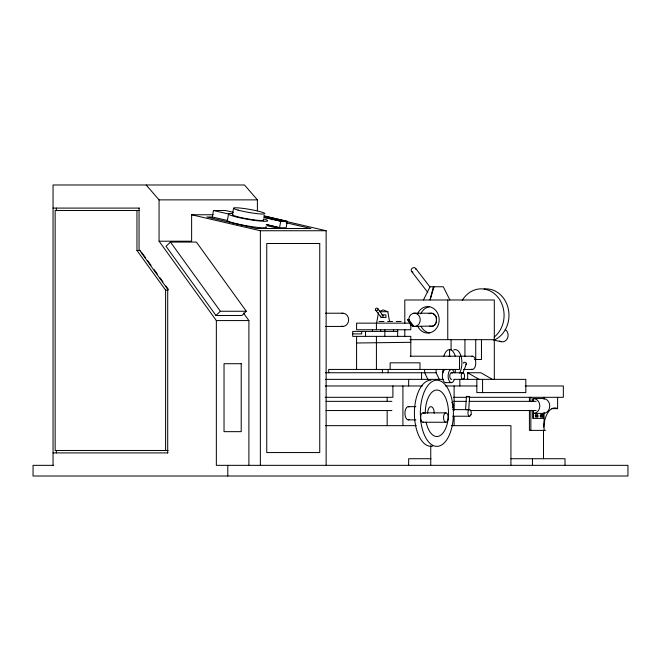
<?xml version="1.0" encoding="UTF-8"?>
<svg xmlns="http://www.w3.org/2000/svg" width="661" height="661" viewBox="0 0 661 661"><rect width="100%" height="100%" fill="white"/><g stroke="black" fill="none" stroke-linecap="round" stroke-linejoin="round"><path stroke-width="0.99" d="M469.607 396.6L468.74 409.713L467.153 409.795L465.584 409.506L466.451 396.393L469.607 396.6L466.451 396.393M286.114 222.749L310.877 228.499L256.41 228.499L206.885 216.99L212.338 216.99L213.47 210.504L225.442 210.504L233.325 212.338M265.871 226.649A19.838 1.958 9.9 0 1 249.329 226.26A19.838 1.958 9.9 0 1 227.392 220.485L228.524 214.007L213.47 210.504M232.432 214.685L233.564 208.198M272.167 219.873L272.489 218.023L267.375 218.023M279.537 227.764L280.669 221.286L287.279 221.286L286.147 227.764L279.537 227.764L266.499 224.74M376.605 323.138L378.439 312.67M433.368 286.758L430.055 299.987L434.046 286.758M542.094 415.273L542.094 416.529M462.807 373.225L466.468 363.682M459.56 373.184L459.618 373.052A1.537 0.81 21 0 1 461.494 373.052L461.733 373.184M423.445 299.987L430.055 286.758L443.283 286.758L449.901 299.987M452.554 407.705L453.735 405.367A31.695 15.847 90 0 0 451.711 402.243M535.881 415.182L535.881 416.612M537.624 416.256L537.005 416.256L537.319 415.182L537.624 416.256L536.195 416.256M170.447 242.066L166.051 246.297L215.982 315.487L241.918 315.487L246.313 311.257L196.383 242.066L170.447 242.066L220.386 311.257L246.313 311.257M215.982 315.487L220.386 311.257M465.584 409.506L468.69 409.663L452.711 409.613M379.53 311.356L383.223 309.91L387.842 311.711L389.503 321.238M428.849 313.653L431.823 313.223L433.277 313.686L435.632 315.809L436.376 317.321L436.343 322.428L434.508 325.154L433.195 326.013L412.951 326.435L407.548 319.817L409.547 319.817M429.543 313.438C438.854 311.149 438.854 328.509 429.543 326.22M410.795 342.299L356.585 343.001M146.18 184.989L159.061 199.87L257.402 199.87L257.402 210.785M53.054 208.091L139.297 208.091M139.438 210.52L55.152 210.52L55.152 450.48L168.076 450.48M159.061 199.87L159.061 241.207L191.624 241.207L191.624 214.751L213.206 214.751M268.292 224.5L266.243 224.5L279.016 227.475M191.624 214.751L260.36 230.739L326.137 230.739L326.137 465.336M136.959 210.52L136.959 250.453L140.264 250.453M136.959 250.453L165.597 290.138L168.076 290.138M379.959 311.711L387.842 311.711M325.509 313.215L342.91 313.215M413.778 313.207L430.311 313.207M381.769 317.429L386.032 317.429L385.809 314.884L381.884 314.884A1.289 1.256 -37 0 1 382.215 314.933M159.061 241.207L216.345 320.577L248.9 320.577L248.9 465.336M379.017 321.486L383.983 321.486M387.61 321.486L392.576 321.486M396.203 321.486L401.169 321.486M325.509 326.443L342.91 326.443M397.682 331.409L352.693 331.409L352.693 336.366L410.795 336.366L410.795 356.205M352.693 333.888L361.674 333.888L361.674 331.409M409.919 339.671L494.312 339.671M410.2 356.205L459.486 356.205L459.486 369.433L328.707 369.433L328.707 372.746M460.345 356.205L472.475 356.205M474.656 359.518L481.464 359.518L481.464 339.671M463.378 369.433L472.475 369.433M325.534 372.746L436.103 372.746L439.301 379.356M451.43 372.746L462.89 372.746M467.666 379.356L467.666 372.746L480.894 372.746L492.346 379.356M325.534 379.356L443.506 379.356M453.983 379.356L525.817 379.356L525.817 392.584L476.845 392.584L476.845 379.356M445.704 382.661L451.43 382.661M325.154 385.974L422.379 385.974M445.506 385.974L476.845 385.974M525.239 385.974L563.337 385.974L563.337 397.311L468.765 397.311M325.154 397.311L392.898 397.311L392.898 385.974M453.347 397.311L467.013 397.311M325.939 401.351L391.89 401.351M453.719 401.351L466.088 401.351M469.178 401.351L536.154 401.351M453.025 405.367L453.735 405.367M408.234 406.655L415.876 406.655M551.439 408.647L557.603 408.647L557.603 397.311M325.939 410.539L391.89 410.539M470.202 410.539L536.154 410.539M422.974 412.844L445.886 412.844A4.701 2.355 -90 0 1 447.927 419.9A4.701 2.355 -90 0 1 443.845 419.9A4.701 2.355 -90 0 1 445.886 412.844M532.749 401.541L532.749 398.558L543.325 398.558A7.42 6.42 90 0 1 549.745 405.978A7.42 6.42 90 0 1 543.325 413.398L533.402 413.398A7.42 6.42 90 0 0 539.83 405.978A7.42 6.42 90 0 0 533.402 398.558L533.402 401.524M540.665 415.273L542.458 415.273L542.458 416.529L540.665 416.529L540.483 415.901M536.195 415.546L537.624 415.546M452.653 416.223L469.591 416.223M408.234 419.884L415.876 419.884M422.974 422.255L445.886 422.255M325.501 425.659L416.331 425.659M451.306 425.659L510.936 425.659L510.936 465.336M545.515 430.377L529.42 430.377L529.42 410.332M53.054 452.909L167.935 452.909M431.03 458.726L408.638 458.726L408.638 465.336M510.936 458.726L565.015 458.726L565.015 465.336M53.558 465.336L33.05 465.336L33.05 476.011L627.95 476.011L627.95 465.336L216.345 465.336L216.345 320.577M407.548 319.817L409.043 319.833L413.695 326.435L412.951 326.435M494.064 340.151L500.972 341.663M264.218 215.924L287.279 221.286M263.656 215.965L285.263 220.989L280.14 220.989L264.433 217.337M272.34 218.229L276.323 219.155M278.314 219.617L284.296 221.005M286.287 221.468L326.137 230.739M263.623 217.32L280.669 221.286M267.168 225.74L279.058 228.499M212.338 216.99L227.392 220.485M467.666 372.746L479.118 379.356M257.402 199.87L244.512 184.989L53.054 184.989L53.054 465.336M415.604 268.366L429.989 287.006M411.539 271.382L427.799 292.451M377.671 308.497L382.769 315.28M375.779 310.257L380.885 317.032M243.471 313.058L248.9 320.577M141.462 252.105L145.635 257.889M147.428 260.376L151.005 265.334M153.988 269.465L157.566 274.431M159.954 277.736L162.936 281.867M165.919 285.998L168.307 289.311M427.849 379.356L424.651 372.746L424.651 369.433M544.077 397.311L544.077 399.31M544.077 412.34L544.077 430.377M543.499 430.501L543.499 458.726M543.325 413.398L543.325 418.405L532.749 418.405L532.749 410.464M533.402 410.431L533.402 418.405M532.452 458.726L532.452 465.336M530.849 397.311L530.849 401.318M530.849 410.332L530.849 430.377M529.42 397.311L529.42 401.318M494.312 379.356L494.312 299.987L404.805 299.987L404.805 323.394M482.571 379.356L482.571 392.584M475.738 339.671L475.738 359.518M464.931 339.671L464.931 356.535M459.841 379.356L459.841 385.974M455.305 369.433L455.305 372.746M454.115 385.974L454.115 410.39M454.115 416.496L454.115 425.659M451.075 339.671L451.075 349.851M443.837 356.205A13.228 6.61 -90 0 1 449.571 349.595L449.571 356.205M447.761 299.987L447.761 339.671M442.837 369.433L442.837 372.746A6.61 3.305 90 0 0 442.837 379.356A6.61 3.305 -90 0 0 446.555 382.438M436.103 369.433L436.103 372.746M430.749 445.696L430.749 465.336M421.578 372.746L421.578 379.356M419.983 369.433L419.983 362.823L390.147 362.823L390.147 369.433M408.647 379.356L408.647 385.974M404.805 329.5L404.805 336.623M402.921 385.974L402.921 425.659M397.682 329.748L397.682 336.366M393.526 329.748L393.526 331.409M388.131 369.433L388.131 372.746M387.172 397.311L387.172 401.359M387.172 410.473L387.172 425.659M384.834 329.748L384.834 336.366M382.405 369.433L382.405 372.746M380.678 329.748L380.678 331.409M376.423 323.138L376.423 329.748M376.423 336.366L376.423 369.433M372.457 329.748L372.457 331.64M365.533 331.409L365.533 336.366M356.585 336.366L356.585 369.433M260.36 230.739L260.36 465.336M227.797 465.336L227.797 476.011M167.704 452.909L167.704 289.254L139.058 249.577L139.058 208.091M165.597 290.138L165.597 450.48M56.359 208.091L56.359 210.148M56.359 450.852L56.359 452.909M543.631 427.089A22.573 11.287 90 0 1 557.603 408.647M417.479 313.892A13.228 11.452 -90 0 1 434.756 309.398A13.228 11.452 -90 0 1 435.202 329.839A13.228 11.452 -90 0 1 417.752 326.36M429.443 332.929A13.228 11.452 -90 0 1 421.057 326.36M420.784 313.892A13.228 11.452 -90 0 1 429.609 306.704M409.878 323.849A6.668 5.775 90 0 1 413.282 313.306A6.668 5.775 90 0 1 420.115 321.32A6.668 5.775 90 0 1 410.935 325.096M411.927 271.77A2.528 2.099 -37.7 0 1 412.613 267.994A2.528 2.099 -37.7 0 1 415.951 269.415M413.001 272.142A2.528 2.099 -37.7 0 1 412.423 272.026M462.237 300.416A26.457 22.912 -90 0 1 497.378 296.607A26.457 22.912 -90 0 1 494.073 337.184M484.067 288.964A26.457 22.912 90 0 1 508.433 309.596A26.457 22.912 90 0 1 493.891 340.184M505.161 329.451A6.627 5.742 90 0 1 507.384 338.465A6.627 5.742 90 0 1 499.576 341.026M263.689 218.89A19.838 1.958 9.9 0 1 261.153 221.129A19.838 1.958 9.9 0 1 234.738 216.544A19.838 1.958 9.9 0 1 232.664 213.511M263.218 219.609A15.881 1.57 9.9 0 1 247.941 218.965A15.881 1.57 9.9 0 1 232.994 214.371M541.285 416.785A1.256 0.628 90 0 1 540.442 416.86A1.256 0.628 90 0 1 540.334 415.182A1.256 0.628 90 0 1 541.161 414.819M536.327 416.785A1.256 0.628 -90 0 1 535.484 416.86A1.256 0.628 -90 0 1 535.369 415.182A1.256 0.628 -90 0 1 536.195 414.819M341.423 313.438A6.61 5.726 -90 0 1 348.636 319.833A6.61 5.726 -90 0 1 341.423 326.22M409.093 419.661A6.61 3.305 -90 0 1 404.929 413.274A6.61 3.305 -90 0 1 409.093 406.879M432.666 446.158A33.067 16.533 -90 0 1 414.43 415.001A33.067 16.533 -90 0 1 430.939 380.199M425.254 413.274A23.242 11.625 -90 0 1 441.325 391.791A23.242 11.625 -90 0 1 445.093 429.708A23.242 11.625 -90 0 1 426.138 422.164M427.634 413.274A6.61 3.305 -90 0 1 430.939 406.655A6.61 3.305 -90 0 1 434.252 413.274M420.619 417.554A4.701 2.355 -90 0 1 424.147 413.472M423.585 422.098A4.701 2.355 -90 0 1 420.702 418.768M446.555 369.664A6.61 3.305 90 0 0 445.704 369.433A6.61 3.305 -90 0 0 442.837 372.746M454.297 379.356A6.61 3.305 90 0 1 449.306 381.116A6.61 3.305 90 0 1 449.306 370.986A6.61 3.305 90 0 1 454.297 372.746M451.86 379.24A3.305 1.653 -90 0 1 449.794 375.622A3.305 1.653 -90 0 1 452.256 373.184M463.683 363.22A1.537 0.81 21 0 1 464.402 362.286A1.537 0.81 21 0 1 466.344 363.22A1.537 0.81 21 0 1 465.617 364.153M449.571 349.595A13.228 6.61 90 0 1 455.297 356.205M448.712 356.436A6.61 3.305 -90 0 1 450.422 356.436M453.586 350.041A13.228 6.61 90 0 1 461.023 356.205A13.228 6.61 90 0 1 459.973 372.176M471.623 356.436A6.61 3.305 90 0 1 475.788 362.823A6.61 3.305 90 0 1 471.623 369.21M382.512 315.074A1.289 1.256 -37 0 1 382.413 317.272A1.289 1.256 -37 0 1 380.546 316.123M319.742 243.512L266.747 243.512L266.747 452.562L319.742 452.562L319.742 243.512M410.795 323.138L356.585 323.138L356.585 329.748L410.795 329.748L410.795 323.138M241.215 363.715L224.029 363.715L224.029 431.658L241.215 431.658L241.215 363.715M420.9 421.834L420.338 413.274A33.067 16.533 -90 0 1 443.862 383.297A33.067 16.533 -90 0 1 447.505 438.607A33.067 16.533 -90 0 1 420.9 421.834M238.043 210.099A15.881 1.57 9.9 0 0 264.276 213.941A15.881 1.57 9.9 0 0 245.289 208.694A15.881 1.57 9.9 0 0 238.043 210.099M537.757 416.785A1.256 0.628 -90 0 0 537.476 414.687A1.256 0.628 -90 0 0 536.707 416.223A1.256 0.628 -90 0 0 537.757 416.785M541.731 415.273A1.256 0.628 90 0 0 542.276 417.149A1.256 0.628 90 0 0 542.821 415.273A1.256 0.628 90 0 0 541.731 415.273M471.02 414.571A3.305 1.653 -90 0 0 469.591 409.613A3.305 1.653 -90 0 0 468.162 414.571A3.305 1.653 -90 0 0 471.02 414.571M464.055 378.389A3.305 1.653 -90 0 0 463.311 372.854A3.305 1.653 -90 0 0 461.287 376.902A3.305 1.653 -90 0 0 464.055 378.389M376.663 310.645A1.289 1.256 -37 0 0 377.861 308.77A1.289 1.256 -37 0 0 375.646 308.72A1.289 1.256 -37 0 0 376.663 310.645"/></g></svg>
